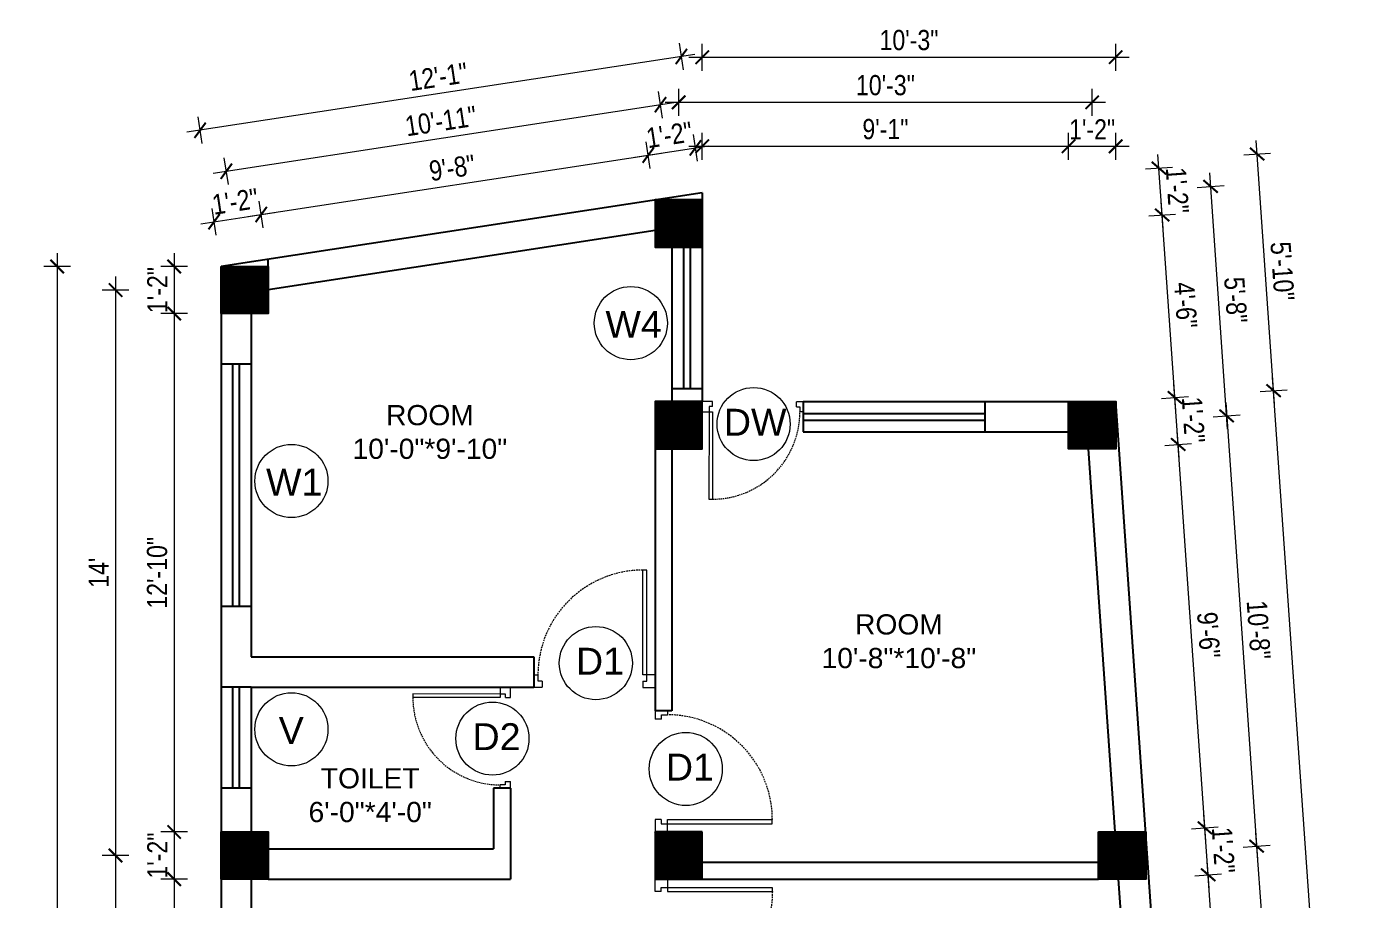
# Model space of a CAD drawing. Header units: inches. Extents: x -5096374 to -5070857, y -3259973 to -3243900.
# Drawn here: x -5085345.4 to -5084945.7, y -3258593.4 to -3258334.3 of the extents above; entities that cross this region are included whole.
import ezdxf

# ---------------------------------------------------------------- set-up
doc = ezdxf.new("R2010")
doc.units = ezdxf.units.IN
doc.header["$LTSCALE"] = 2
doc.header["$MEASUREMENT"] = 0
doc.header["$PDMODE"] = 34
doc.linetypes.add('HIDDEN', pattern=[0.375, 0.25, -0.125])
doc.layers.get('0').update_dxf_attribs({"linetype": 'CONTINUOUS'})
doc.layers.get('DEFPOINTS').update_dxf_attribs({"color": 141, "linetype": 'CONTINUOUS'})
doc.layers.add('A-Hatch', color=7, linetype='CONTINUOUS')
for name, color, linetype, lineweight in [('Annotate-Lite.w', 177, 'CONTINUOUS', 9), ('DIM 1-100', 4, 'CONTINUOUS', 13), ('Door-Window.w', 4, 'CONTINUOUS', 15), ('TEXT', 181, 'CONTINUOUS', 25)]:
    doc.layers.add(name, color=color, linetype=linetype, lineweight=lineweight)
doc.styles.add('arial.', font='arial.ttf')
doc.styles.add('gaurav', font='arial.ttf')
doc.styles.get("Standard").update_dxf_attribs({"font": 'ARIALN.TTF'})
doc.dimstyles.new('1 by 96', dxfattribs={"dimtxt": 6, "dimasz": 4, "dimexe": 4, "dimexo": 4, "dimgap": 2, "dimtad": 1, "dimdec": 0, "dimzin": 0, "dimdsep": 46, "dimlunit": 4, "dimtxsty": 'Standard', "dimblk": 'ARCHTICK', "dimcen": 0, "dimdle": 4, "dimadec": 0, "dimazin": 0, "dimtfac": 1, "dimtdec": 0, "dimtix": 1, "dimtofl": 0, "dimtmove": 1, "dimatfit": 3, "dimldrblk": 'ARCHTICK', "dimfxl": 4, "dimfxlon": 1, "dimtolj": 1, "dimtzin": 0, "dimlwd": -1, "dimlwe": -1, "dimarcsym": 0})
pattern_1 = [(45, (6144.94956, 0), (-0.0883883476483, 0.0883883476483), [])]

# ---------------------------------------------------------------- blocks, each defined once
blk = doc.blocks.new('3-0')
at = {"ltscale": 3}
for p, q in [((11063.05, 10097.68), (11065.97, 10099.9)), ((11065.25, 10097.81), (11066.71, 10098.92)), ((11065.97, 10099.9), (11066.71, 10098.92)), ((11063.05, 10097.68), (11064.53, 10095.73)), ((11065.99, 10096.84), (11064.53, 10095.73)), ((11065.99, 10096.84), (11065.25, 10097.81)), ((11085.5, 10074.13), (11110.32, 10092.96)), ((11086.24, 10073.15), (11111.05, 10091.97)), ((11111.05, 10091.97), (11110.32, 10092.96)), ((11084.04, 10073.02), (11082.57, 10071.91)), ((11082.57, 10071.91), (11084.79, 10068.98)), ((11084.04, 10073.02), (11084.78, 10072.04)), ((11084.78, 10072.04), (11086.24, 10073.15)), ((11084.79, 10068.98), (11087.72, 10071.2)), ((11086.24, 10073.15), (11085.5, 10074.13)), ((11087.72, 10071.2), (11086.24, 10073.15))]:
    blk.add_line(p, q, dxfattribs=at)
at = {"layer": 'Door-Window.w', "color": 9, "linetype": 'HIDDEN', "lineweight": 18}
blk.add_arc((11085.5, 10074.13), 31.16, 37.1906, 127.1465, dxfattribs=at)
blk = doc.blocks.new('_ArchTick')
at = {"color": 0, "linetype": 'ByBlock', "const_width": 0.15}
blk.add_lwpolyline([(-0.5, -0.5), (0.5, 0.5)], dxfattribs=at)
blk = doc.blocks.new('*D463')
at = {"layer": 'DEFPOINTS', "color": 0, "transparency": 16777216}
for p in [(-5085275.8, -3258390.02), (-5085287.76, -3258405.47), (-5085273.76, -3258403.32)]:
    blk.add_point(p, dxfattribs=at)
at = {"layer": 'DIM 1-100', "color": 0, "transparency": 16777216}
for p, q in [((-5085293.76, -3258392.77), (-5085271.85, -3258389.41)), ((-5085289.2, -3258396.12), (-5085290.41, -3258388.21)), ((-5085275.2, -3258393.97), (-5085276.41, -3258386.06))]:
    blk.add_line(p, q, dxfattribs=at)
at = {"layer": 'DIM 1-100', "color": 0, "transparency": 16777216, "xscale": 4, "yscale": 4, "zscale": 4}
for p, rotation in [((-5085289.8, -3258392.16), 188.71474201693), ((-5085275.8, -3258390.02), 8.714742016929982)]:
    blk.add_blockref('_ArchTick', p, dxfattribs=dict(at, rotation=rotation))
at = {"layer": 'DIM 1-100', "color": 0, "transparency": 16777216, "insert": (-5085283.56, -3258386.14), "char_height": 6, "attachment_point": 5, "rotation": 8.7147}
blk.add_mtext('\\A1;1\'-2"', dxfattribs=at)
blk = doc.blocks.new('*D464')
at = {"layer": 'DEFPOINTS', "color": 0, "ltscale": 0.5, "transparency": 16777216}
for p in [(-5085160.8, -3258372.39), (-5085158.76, -3258385.7), (-5085273.76, -3258403.32)]:
    blk.add_point(p, dxfattribs=at)
at = {"layer": 'DIM 1-100', "color": 0, "ltscale": 0.5, "transparency": 16777216}
for p, q in [((-5085160.2, -3258376.34), (-5085161.41, -3258368.44)), ((-5085279.76, -3258390.62), (-5085156.85, -3258371.78)), ((-5085275.2, -3258393.97), (-5085276.41, -3258386.06))]:
    blk.add_line(p, q, dxfattribs=at)
at = {"layer": 'DIM 1-100', "color": 0, "ltscale": 0.5, "transparency": 16777216, "xscale": 4, "yscale": 4, "zscale": 4}
for p, rotation in [((-5085160.8, -3258372.39), 8.714742016926547), ((-5085275.8, -3258390.02), 188.7147420169266)]:
    blk.add_blockref('_ArchTick', p, dxfattribs=dict(at, rotation=rotation))
at = {"layer": 'DIM 1-100', "color": 0, "ltscale": 0.5, "transparency": 16777216, "insert": (-5085219.07, -3258376.2), "char_height": 6, "attachment_point": 5, "rotation": 8.7147}
blk.add_mtext('\\A1;9\'-8"', dxfattribs=at)
blk = doc.blocks.new('*D465')
at = {"layer": 'DEFPOINTS', "color": 0, "ltscale": 0.5, "transparency": 16777216}
for p in [(-5085146.8, -3258370.24), (-5085158.76, -3258385.7), (-5085144.76, -3258383.55)]:
    blk.add_point(p, dxfattribs=at)
at = {"layer": 'DIM 1-100', "color": 0, "ltscale": 0.5, "transparency": 16777216}
for p, q in [((-5085164.76, -3258373), (-5085142.85, -3258369.64)), ((-5085160.2, -3258376.34), (-5085161.41, -3258368.44)), ((-5085146.2, -3258374.2), (-5085147.41, -3258366.29))]:
    blk.add_line(p, q, dxfattribs=at)
at = {"layer": 'DIM 1-100', "color": 0, "ltscale": 0.5, "transparency": 16777216, "xscale": 4, "yscale": 4, "zscale": 4}
for p, rotation in [((-5085160.8, -3258372.39), 188.7147420169266), ((-5085146.8, -3258370.24), 8.714742016926547)]:
    blk.add_blockref('_ArchTick', p, dxfattribs=dict(at, rotation=rotation))
at = {"layer": 'DIM 1-100', "color": 0, "ltscale": 0.5, "transparency": 16777216, "insert": (-5085154.56, -3258366.36), "char_height": 6, "attachment_point": 5, "rotation": 8.7147}
blk.add_mtext('\\A1;1\'-2"', dxfattribs=at)
blk = doc.blocks.new('*D466')
at = {"layer": 'DEFPOINTS', "color": 0, "ltscale": 0.5, "transparency": 16777216}
for p in [(-5085035.92, -3258369.75), (-5085144.76, -3258383.55), (-5085035.92, -3258445.63)]:
    blk.add_point(p, dxfattribs=at)
at = {"layer": 'DIM 1-100', "color": 0, "ltscale": 0.5, "transparency": 16777216}
for p, q in [((-5085144.76, -3258373.75), (-5085144.76, -3258365.75)), ((-5085035.92, -3258373.75), (-5085035.92, -3258365.75)), ((-5085148.76, -3258369.75), (-5085031.92, -3258369.75))]:
    blk.add_line(p, q, dxfattribs=at)
at = {"layer": 'DIM 1-100', "color": 0, "ltscale": 0.5, "transparency": 16777216, "xscale": 4, "yscale": 4, "zscale": 4, "rotation": 180}
blk.add_blockref('_ArchTick', (-5085144.76, -3258369.75), dxfattribs=at)
at = {"layer": 'DIM 1-100', "color": 0, "ltscale": 0.5, "transparency": 16777216, "xscale": 4, "yscale": 4, "zscale": 4}
blk.add_blockref('_ArchTick', (-5085035.92, -3258369.75), dxfattribs=at)
at = {"layer": 'DIM 1-100', "color": 0, "ltscale": 0.5, "transparency": 16777216, "insert": (-5085090.34, -3258364.69), "char_height": 6, "attachment_point": 5}
blk.add_mtext('\\A1;9\'-1"', dxfattribs=at)
blk = doc.blocks.new('*D467')
at = {"layer": 'DEFPOINTS', "color": 0, "ltscale": 0.5, "transparency": 16777216}
for p in [(-5085021.92, -3258369.75), (-5085035.92, -3258445.63), (-5085021.92, -3258445.63)]:
    blk.add_point(p, dxfattribs=at)
at = {"layer": 'DIM 1-100', "color": 0, "ltscale": 0.5, "transparency": 16777216}
for p, q in [((-5085035.92, -3258373.75), (-5085035.92, -3258365.75)), ((-5085021.92, -3258373.75), (-5085021.92, -3258365.75)), ((-5085039.92, -3258369.75), (-5085017.92, -3258369.75))]:
    blk.add_line(p, q, dxfattribs=at)
at = {"layer": 'DIM 1-100', "color": 0, "ltscale": 0.5, "transparency": 16777216, "xscale": 4, "yscale": 4, "zscale": 4, "rotation": 180}
blk.add_blockref('_ArchTick', (-5085035.92, -3258369.75), dxfattribs=at)
at = {"layer": 'DIM 1-100', "color": 0, "ltscale": 0.5, "transparency": 16777216, "xscale": 4, "yscale": 4, "zscale": 4}
blk.add_blockref('_ArchTick', (-5085021.92, -3258369.75), dxfattribs=at)
at = {"layer": 'DIM 1-100', "color": 0, "ltscale": 0.5, "transparency": 16777216, "insert": (-5085028.92, -3258364.74), "char_height": 6, "attachment_point": 5}
blk.add_mtext('\\A1;1\'-2"', dxfattribs=at)
blk = doc.blocks.new('*D468')
at = {"layer": 'DEFPOINTS', "color": 0, "ltscale": 0.5, "transparency": 16777216}
for p in [(-5085287.76, -3258405.47), (-5085301.67, -3258419.47), (-5085287.76, -3258419.47)]:
    blk.add_point(p, dxfattribs=at)
at = {"layer": 'DIM 1-100', "color": 0, "ltscale": 0.5, "transparency": 16777216}
for p, q in [((-5085301.67, -3258401.47), (-5085301.67, -3258423.47)), ((-5085297.67, -3258405.47), (-5085305.67, -3258405.47)), ((-5085297.67, -3258419.47), (-5085305.67, -3258419.47))]:
    blk.add_line(p, q, dxfattribs=at)
at = {"layer": 'DIM 1-100', "color": 0, "ltscale": 0.5, "transparency": 16777216, "xscale": 4, "yscale": 4, "zscale": 4}
for p, rotation in [((-5085301.67, -3258405.47), 90), ((-5085301.67, -3258419.47), 270)]:
    blk.add_blockref('_ArchTick', p, dxfattribs=dict(at, rotation=rotation))
at = {"layer": 'DIM 1-100', "color": 0, "ltscale": 0.5, "transparency": 16777216, "insert": (-5085306.69, -3258412.47), "char_height": 6, "attachment_point": 5, "rotation": 90}
blk.add_mtext('\\A1;1\'-2"', dxfattribs=at)
blk = doc.blocks.new('*D469')
at = {"layer": 'DEFPOINTS', "color": 0, "ltscale": 0.5, "transparency": 16777216}
for p in [(-5085287.76, -3258419.47), (-5085301.67, -3258573.47), (-5085287.76, -3258573.47)]:
    blk.add_point(p, dxfattribs=at)
at = {"layer": 'DIM 1-100', "color": 0, "ltscale": 0.5, "transparency": 16777216}
for p, q in [((-5085301.67, -3258415.47), (-5085301.67, -3258577.47)), ((-5085297.67, -3258419.47), (-5085305.67, -3258419.47)), ((-5085297.67, -3258573.47), (-5085305.67, -3258573.47))]:
    blk.add_line(p, q, dxfattribs=at)
at = {"layer": 'DIM 1-100', "color": 0, "ltscale": 0.5, "transparency": 16777216, "xscale": 4, "yscale": 4, "zscale": 4}
for p, rotation in [((-5085301.67, -3258419.47), 90), ((-5085301.67, -3258573.47), 270)]:
    blk.add_blockref('_ArchTick', p, dxfattribs=dict(at, rotation=rotation))
at = {"layer": 'DIM 1-100', "color": 0, "ltscale": 0.5, "transparency": 16777216, "insert": (-5085306.74, -3258496.47), "char_height": 6, "attachment_point": 5, "rotation": 90}
blk.add_mtext('\\A1;12\'-10"', dxfattribs=at)
blk = doc.blocks.new('*D470')
at = {"layer": 'DEFPOINTS', "color": 0, "ltscale": 0.5, "transparency": 16777216}
for p in [(-5085287.76, -3258573.47), (-5085301.67, -3258587.47), (-5085287.76, -3258587.47)]:
    blk.add_point(p, dxfattribs=at)
at = {"layer": 'DIM 1-100', "color": 0, "ltscale": 0.5, "transparency": 16777216}
for p, q in [((-5085301.67, -3258569.47), (-5085301.67, -3258591.47)), ((-5085297.67, -3258573.47), (-5085305.67, -3258573.47)), ((-5085297.67, -3258587.47), (-5085305.67, -3258587.47))]:
    blk.add_line(p, q, dxfattribs=at)
at = {"layer": 'DIM 1-100', "color": 0, "ltscale": 0.5, "transparency": 16777216, "xscale": 4, "yscale": 4, "zscale": 4}
for p, rotation in [((-5085301.67, -3258573.47), 90), ((-5085301.67, -3258587.47), 270)]:
    blk.add_blockref('_ArchTick', p, dxfattribs=dict(at, rotation=rotation))
at = {"layer": 'DIM 1-100', "color": 0, "ltscale": 0.5, "transparency": 16777216, "insert": (-5085306.69, -3258580.47), "char_height": 6, "attachment_point": 5, "rotation": 90}
blk.add_mtext('\\A1;1\'-2"', dxfattribs=at)
blk = doc.blocks.new('*D471')
at = {"layer": 'DEFPOINTS', "color": 0, "ltscale": 0.5, "transparency": 16777216}
for p in [(-5085287.76, -3258587.47), (-5085301.67, -3258701.23), (-5085287.76, -3258701.23)]:
    blk.add_point(p, dxfattribs=at)
at = {"layer": 'DIM 1-100', "color": 0, "ltscale": 0.5, "transparency": 16777216}
for p, q in [((-5085301.67, -3258583.47), (-5085301.67, -3258705.23)), ((-5085297.67, -3258587.47), (-5085305.67, -3258587.47)), ((-5085297.67, -3258701.23), (-5085305.67, -3258701.23))]:
    blk.add_line(p, q, dxfattribs=at)
at = {"layer": 'DIM 1-100', "color": 0, "ltscale": 0.5, "transparency": 16777216, "xscale": 4, "yscale": 4, "zscale": 4}
for p, rotation in [((-5085301.67, -3258587.47), 90), ((-5085301.67, -3258701.23), 270)]:
    blk.add_blockref('_ArchTick', p, dxfattribs=dict(at, rotation=rotation))
at = {"layer": 'DIM 1-100', "color": 0, "ltscale": 0.5, "transparency": 16777216, "insert": (-5085306.74, -3258644.35), "char_height": 6, "attachment_point": 5, "rotation": 90}
blk.add_mtext('\\A1;9\'-6"', dxfattribs=at)
blk = doc.blocks.new('*D475')
at = {"layer": 'DEFPOINTS', "color": 0, "ltscale": 0.5, "transparency": 16777216}
for p in [(-5085280.76, -3258412.47), (-5085319.1, -3258580.47), (-5085280.76, -3258580.47)]:
    blk.add_point(p, dxfattribs=at)
at = {"layer": 'DIM 1-100', "color": 0, "ltscale": 0.5, "transparency": 16777216}
for p, q in [((-5085319.1, -3258408.47), (-5085319.1, -3258584.47)), ((-5085315.1, -3258412.47), (-5085323.1, -3258412.47)), ((-5085315.1, -3258580.47), (-5085323.1, -3258580.47))]:
    blk.add_line(p, q, dxfattribs=at)
at = {"layer": 'DIM 1-100', "color": 0, "ltscale": 0.5, "transparency": 16777216, "xscale": 4, "yscale": 4, "zscale": 4}
for p, rotation in [((-5085319.1, -3258412.47), 90), ((-5085319.1, -3258580.47), 270)]:
    blk.add_blockref('_ArchTick', p, dxfattribs=dict(at, rotation=rotation))
at = {"layer": 'DIM 1-100', "color": 0, "ltscale": 0.5, "transparency": 16777216, "insert": (-5085324.11, -3258496.47), "char_height": 6, "attachment_point": 5, "rotation": 90}
blk.add_mtext("\\A1;14'", dxfattribs=at)
blk = doc.blocks.new('*D476')
at = {"layer": 'DEFPOINTS', "color": 0, "ltscale": 0.5, "transparency": 16777216}
for p in [(-5085280.76, -3258580.47), (-5085319.1, -3258708.23), (-5085280.76, -3258708.23)]:
    blk.add_point(p, dxfattribs=at)
at = {"layer": 'DIM 1-100', "color": 0, "ltscale": 0.5, "transparency": 16777216}
for p, q in [((-5085319.1, -3258576.47), (-5085319.1, -3258712.23)), ((-5085315.1, -3258580.47), (-5085323.1, -3258580.47)), ((-5085315.1, -3258708.23), (-5085323.1, -3258708.23))]:
    blk.add_line(p, q, dxfattribs=at)
at = {"layer": 'DIM 1-100', "color": 0, "ltscale": 0.5, "transparency": 16777216, "xscale": 4, "yscale": 4, "zscale": 4}
for p, rotation in [((-5085319.1, -3258580.47), 90), ((-5085319.1, -3258708.23), 270)]:
    blk.add_blockref('_ArchTick', p, dxfattribs=dict(at, rotation=rotation))
at = {"layer": 'DIM 1-100', "color": 0, "ltscale": 0.5, "transparency": 16777216, "insert": (-5085324.16, -3258644.35), "char_height": 6, "attachment_point": 5, "rotation": 90}
blk.add_mtext('\\A1;10\'-8"', dxfattribs=at)
blk = doc.blocks.new('*D478')
at = {"layer": 'DEFPOINTS', "color": 0, "ltscale": 0.5, "transparency": 16777216}
for p in [(-5085287.76, -3258405.47), (-5085336.44, -3258808.23), (-5085287.76, -3258808.23)]:
    blk.add_point(p, dxfattribs=at)
at = {"layer": 'DIM 1-100', "color": 0, "ltscale": 0.5, "transparency": 16777216}
for p, q in [((-5085336.44, -3258401.47), (-5085336.44, -3258812.23)), ((-5085332.44, -3258405.47), (-5085340.44, -3258405.47)), ((-5085332.44, -3258808.23), (-5085340.44, -3258808.23))]:
    blk.add_line(p, q, dxfattribs=at)
at = {"layer": 'DIM 1-100', "color": 0, "ltscale": 0.5, "transparency": 16777216, "xscale": 4, "yscale": 4, "zscale": 4}
for p, rotation in [((-5085336.44, -3258405.47), 90), ((-5085336.44, -3258808.23), 270)]:
    blk.add_blockref('_ArchTick', p, dxfattribs=dict(at, rotation=rotation))
at = {"layer": 'DIM 1-100', "color": 0, "ltscale": 0.5, "transparency": 16777216, "insert": (-5085341.5, -3258606.85), "char_height": 6, "attachment_point": 5, "rotation": 90}
blk.add_mtext('\\A1;33\'-7"', dxfattribs=at)
blk = doc.blocks.new('*D479')
at = {"layer": 'DEFPOINTS', "color": 0, "ltscale": 0.5, "transparency": 16777216}
for p in [(-5085157.17, -3258357.4), (-5085151.76, -3258392.7), (-5085280.76, -3258412.47)]:
    blk.add_point(p, dxfattribs=at)
at = {"layer": 'DIM 1-100', "color": 0, "ltscale": 0.5, "transparency": 16777216}
for p, q in [((-5085156.57, -3258361.36), (-5085157.78, -3258353.45)), ((-5085290.13, -3258377.78), (-5085153.22, -3258356.8)), ((-5085285.57, -3258381.13), (-5085286.78, -3258373.22))]:
    blk.add_line(p, q, dxfattribs=at)
at = {"layer": 'DIM 1-100', "color": 0, "ltscale": 0.5, "transparency": 16777216, "xscale": 4, "yscale": 4, "zscale": 4}
for p, rotation in [((-5085157.17, -3258357.4), 8.714742018610865), ((-5085286.17, -3258377.18), 188.7147420186108)]:
    blk.add_blockref('_ArchTick', p, dxfattribs=dict(at, rotation=rotation))
at = {"layer": 'DIM 1-100', "color": 0, "ltscale": 0.5, "transparency": 16777216, "insert": (-5085222.44, -3258362.29), "char_height": 6, "attachment_point": 5, "rotation": 8.7147}
blk.add_mtext('\\A1;10\'-11"', dxfattribs=at)
blk = doc.blocks.new('*D480')
at = {"layer": 'DEFPOINTS', "color": 0, "ltscale": 0.5, "transparency": 16777216}
for p in [(-5085028.92, -3258356.7), (-5085151.76, -3258392.7), (-5085028.92, -3258452.63)]:
    blk.add_point(p, dxfattribs=at)
at = {"layer": 'DIM 1-100', "color": 0, "ltscale": 0.5, "transparency": 16777216}
for p, q in [((-5085151.76, -3258360.7), (-5085151.76, -3258352.7)), ((-5085028.92, -3258360.7), (-5085028.92, -3258352.7)), ((-5085155.76, -3258356.7), (-5085024.92, -3258356.7))]:
    blk.add_line(p, q, dxfattribs=at)
at = {"layer": 'DIM 1-100', "color": 0, "ltscale": 0.5, "transparency": 16777216, "xscale": 4, "yscale": 4, "zscale": 4, "rotation": 180}
blk.add_blockref('_ArchTick', (-5085151.76, -3258356.7), dxfattribs=at)
at = {"layer": 'DIM 1-100', "color": 0, "ltscale": 0.5, "transparency": 16777216, "xscale": 4, "yscale": 4, "zscale": 4}
blk.add_blockref('_ArchTick', (-5085028.92, -3258356.7), dxfattribs=at)
at = {"layer": 'DIM 1-100', "color": 0, "ltscale": 0.5, "transparency": 16777216, "insert": (-5085090.34, -3258351.64), "char_height": 6, "attachment_point": 5}
blk.add_mtext('\\A1;10\'-3"', dxfattribs=at)
blk = doc.blocks.new('*D481')
at = {"layer": 'DEFPOINTS', "color": 0, "ltscale": 0.5, "transparency": 16777216}
for p in [(-5085293.97, -3258365.01), (-5085144.76, -3258383.55), (-5085287.76, -3258405.47)]:
    blk.add_point(p, dxfattribs=at)
at = {"layer": 'DIM 1-100', "color": 0, "ltscale": 0.5, "transparency": 16777216}
for p, q in [((-5085150.36, -3258347.04), (-5085151.57, -3258339.13)), ((-5085147.01, -3258342.48), (-5085297.92, -3258365.61)), ((-5085293.36, -3258368.96), (-5085294.57, -3258361.05))]:
    blk.add_line(p, q, dxfattribs=at)
at = {"layer": 'DIM 1-100', "color": 0, "ltscale": 0.5, "transparency": 16777216, "xscale": 4, "yscale": 4, "zscale": 4}
for p, rotation in [((-5085150.97, -3258343.09), 8.714742018475636), ((-5085293.97, -3258365.01), 188.7147420184756)]:
    blk.add_blockref('_ArchTick', p, dxfattribs=dict(at, rotation=rotation))
at = {"layer": 'DIM 1-100', "color": 0, "ltscale": 0.5, "transparency": 16777216, "insert": (-5085223.23, -3258349.09), "char_height": 6, "attachment_point": 5, "rotation": 8.7147}
blk.add_mtext('\\A1;12\'-1"', dxfattribs=at)
blk = doc.blocks.new('*D482')
at = {"layer": 'DEFPOINTS', "color": 0, "ltscale": 0.5, "transparency": 16777216}
for p in [(-5085021.92, -3258343.3), (-5085144.76, -3258445.63), (-5085021.92, -3258445.63)]:
    blk.add_point(p, dxfattribs=at)
at = {"layer": 'DIM 1-100', "color": 0, "ltscale": 0.5, "transparency": 16777216}
for p, q in [((-5085144.76, -3258347.3), (-5085144.76, -3258339.3)), ((-5085021.92, -3258347.3), (-5085021.92, -3258339.3)), ((-5085148.76, -3258343.3), (-5085017.92, -3258343.3))]:
    blk.add_line(p, q, dxfattribs=at)
at = {"layer": 'DIM 1-100', "color": 0, "ltscale": 0.5, "transparency": 16777216, "xscale": 4, "yscale": 4, "zscale": 4, "rotation": 180}
blk.add_blockref('_ArchTick', (-5085144.76, -3258343.3), dxfattribs=at)
at = {"layer": 'DIM 1-100', "color": 0, "ltscale": 0.5, "transparency": 16777216, "xscale": 4, "yscale": 4, "zscale": 4}
blk.add_blockref('_ArchTick', (-5085021.92, -3258343.3), dxfattribs=at)
at = {"layer": 'DIM 1-100', "color": 0, "ltscale": 0.5, "transparency": 16777216, "insert": (-5085083.34, -3258338.24), "char_height": 6, "attachment_point": 5}
blk.add_mtext('\\A1;10\'-3"', dxfattribs=at)
blk = doc.blocks.new('*D486')
at = {"layer": 'DEFPOINTS', "color": 0, "ltscale": 0.5, "transparency": 16777216}
for p in [(-5085013.01, -3258587.47), (-5084994.44, -3258586.18), (-5085004.1, -3258701.23)]:
    blk.add_point(p, dxfattribs=at)
at = {"layer": 'DIM 1-100', "color": 0, "ltscale": 0.5, "transparency": 16777216}
for p, q in [((-5084986.22, -3258703.99), (-5084994.71, -3258582.19)), ((-5084998.43, -3258586.45), (-5084990.44, -3258585.9)), ((-5084990.49, -3258700.28), (-5084982.51, -3258699.72))]:
    blk.add_line(p, q, dxfattribs=at)
at = {"layer": 'DIM 1-100', "color": 0, "ltscale": 0.5, "transparency": 16777216, "xscale": 4, "yscale": 4, "zscale": 4}
for p, rotation in [((-5084994.44, -3258586.18), 93.9881061164765), ((-5084986.5, -3258700), 273.9881061164765)]:
    blk.add_blockref('_ArchTick', p, dxfattribs=dict(at, rotation=rotation))
at = {"layer": 'DIM 1-100', "color": 0, "ltscale": 0.5, "transparency": 16777216, "insert": (-5084985.42, -3258642.74), "char_height": 6, "attachment_point": 5, "rotation": 273.9881}
blk.add_mtext('\\A1;9\'-6"', dxfattribs=at)
blk = doc.blocks.new('*D487')
at = {"layer": 'DEFPOINTS', "color": 0, "ltscale": 0.5, "transparency": 16777216}
for p in [(-5085013.01, -3258573.47), (-5084995.41, -3258572.24), (-5085013.01, -3258587.47)]:
    blk.add_point(p, dxfattribs=at)
at = {"layer": 'DIM 1-100', "color": 0, "ltscale": 0.5, "transparency": 16777216}
for p, q in [((-5084994.16, -3258590.17), (-5084995.68, -3258568.25)), ((-5084999.4, -3258572.52), (-5084991.42, -3258571.97)), ((-5084998.43, -3258586.45), (-5084990.44, -3258585.9))]:
    blk.add_line(p, q, dxfattribs=at)
at = {"layer": 'DIM 1-100', "color": 0, "ltscale": 0.5, "transparency": 16777216, "xscale": 4, "yscale": 4, "zscale": 4}
for p, rotation in [((-5084995.41, -3258572.24), 93.9881061164765), ((-5084994.44, -3258586.18), 273.9881061164765)]:
    blk.add_blockref('_ArchTick', p, dxfattribs=dict(at, rotation=rotation))
at = {"layer": 'DIM 1-100', "color": 0, "ltscale": 0.5, "transparency": 16777216, "insert": (-5084989.92, -3258578.86), "char_height": 6, "attachment_point": 5, "rotation": 273.9881}
blk.add_mtext('\\A1;1\'-2"', dxfattribs=at)
blk = doc.blocks.new('*D488')
at = {"layer": 'DEFPOINTS', "color": 0, "ltscale": 0.5, "transparency": 16777216}
for p in [(-5085021.92, -3258459.63), (-5085003.35, -3258458.34), (-5085013.01, -3258573.47)]:
    blk.add_point(p, dxfattribs=at)
at = {"layer": 'DIM 1-100', "color": 0, "ltscale": 0.5, "transparency": 16777216}
for p, q in [((-5084995.13, -3258576.23), (-5085003.63, -3258454.35)), ((-5085007.34, -3258458.61), (-5084999.36, -3258458.06)), ((-5084999.4, -3258572.52), (-5084991.42, -3258571.97))]:
    blk.add_line(p, q, dxfattribs=at)
at = {"layer": 'DIM 1-100', "color": 0, "ltscale": 0.5, "transparency": 16777216, "xscale": 4, "yscale": 4, "zscale": 4}
for p, rotation in [((-5085003.35, -3258458.34), 93.9881061164765), ((-5084995.41, -3258572.24), 273.9881061164765)]:
    blk.add_blockref('_ArchTick', p, dxfattribs=dict(at, rotation=rotation))
at = {"layer": 'DIM 1-100', "color": 0, "ltscale": 0.5, "transparency": 16777216, "insert": (-5084994.33, -3258514.94), "char_height": 6, "attachment_point": 5, "rotation": 273.9881}
blk.add_mtext('\\A1;9\'-6"', dxfattribs=at)
blk = doc.blocks.new('*D489')
at = {"layer": 'DEFPOINTS', "color": 0, "ltscale": 0.5, "transparency": 16777216}
for p in [(-5085021.92, -3258445.63), (-5085004.32, -3258444.4), (-5085021.92, -3258459.63)]:
    blk.add_point(p, dxfattribs=at)
at = {"layer": 'DIM 1-100', "color": 0, "ltscale": 0.5, "transparency": 16777216}
for p, q in [((-5085003.07, -3258462.33), (-5085004.6, -3258440.41)), ((-5085008.31, -3258444.68), (-5085000.33, -3258444.13)), ((-5085007.34, -3258458.61), (-5084999.36, -3258458.06))]:
    blk.add_line(p, q, dxfattribs=at)
at = {"layer": 'DIM 1-100', "color": 0, "ltscale": 0.5, "transparency": 16777216, "xscale": 4, "yscale": 4, "zscale": 4}
for p, rotation in [((-5085004.32, -3258444.4), 93.9881061164765), ((-5085003.35, -3258458.34), 273.9881061164765)]:
    blk.add_blockref('_ArchTick', p, dxfattribs=dict(at, rotation=rotation))
at = {"layer": 'DIM 1-100', "color": 0, "ltscale": 0.5, "transparency": 16777216, "insert": (-5084998.83, -3258451.02), "char_height": 6, "attachment_point": 5, "rotation": 273.9881}
blk.add_mtext('\\A1;1\'-2"', dxfattribs=at)
blk = doc.blocks.new('*D490')
at = {"layer": 'DEFPOINTS', "color": 0, "ltscale": 0.5, "transparency": 16777216}
for p in [(-5085008.1, -3258390.17), (-5085144.76, -3258399.7), (-5085021.92, -3258445.63)]:
    blk.add_point(p, dxfattribs=at)
at = {"layer": 'DIM 1-100', "color": 0, "ltscale": 0.5, "transparency": 16777216}
for p, q in [((-5085004.04, -3258448.39), (-5085008.38, -3258386.18)), ((-5085012.09, -3258390.45), (-5085004.11, -3258389.89)), ((-5085008.31, -3258444.68), (-5085000.33, -3258444.13))]:
    blk.add_line(p, q, dxfattribs=at)
at = {"layer": 'DIM 1-100', "color": 0, "ltscale": 0.5, "transparency": 16777216, "xscale": 4, "yscale": 4, "zscale": 4}
for p, rotation in [((-5085008.1, -3258390.17), 93.9881061164765), ((-5085004.32, -3258444.4), 273.9881061164765)]:
    blk.add_blockref('_ArchTick', p, dxfattribs=dict(at, rotation=rotation))
at = {"layer": 'DIM 1-100', "color": 0, "ltscale": 0.5, "transparency": 16777216, "insert": (-5085001.16, -3258416.93), "char_height": 6, "attachment_point": 5, "rotation": 273.9881}
blk.add_mtext('\\A1;4\'-6"', dxfattribs=at)
blk = doc.blocks.new('*D491')
at = {"layer": 'DEFPOINTS', "color": 0, "ltscale": 0.5, "transparency": 16777216}
for p in [(-5085009.07, -3258376.24), (-5085144.76, -3258385.7), (-5085144.76, -3258399.7)]:
    blk.add_point(p, dxfattribs=at)
at = {"layer": 'DIM 1-100', "color": 0, "ltscale": 0.5, "transparency": 16777216}
for p, q in [((-5085007.82, -3258394.16), (-5085009.35, -3258372.25)), ((-5085013.06, -3258376.51), (-5085005.08, -3258375.96)), ((-5085012.09, -3258390.45), (-5085004.11, -3258389.89))]:
    blk.add_line(p, q, dxfattribs=at)
at = {"layer": 'DIM 1-100', "color": 0, "ltscale": 0.5, "transparency": 16777216, "xscale": 4, "yscale": 4, "zscale": 4}
for p, rotation in [((-5085009.07, -3258376.24), 93.9881061164765), ((-5085008.1, -3258390.17), 273.9881061164765)]:
    blk.add_blockref('_ArchTick', p, dxfattribs=dict(at, rotation=rotation))
at = {"layer": 'DIM 1-100', "color": 0, "ltscale": 0.5, "transparency": 16777216, "insert": (-5085003.59, -3258382.85), "char_height": 6, "attachment_point": 5, "rotation": 273.9881}
blk.add_mtext('\\A1;1\'-2"', dxfattribs=at)
blk = doc.blocks.new('*D492')
at = {"layer": 'DEFPOINTS', "color": 0, "ltscale": 0.5, "transparency": 16777216}
for p in [(-5085028.92, -3258452.63), (-5085020.01, -3258580.47), (-5084980.05, -3258577.68)]:
    blk.add_point(p, dxfattribs=at)
at = {"layer": 'DIM 1-100', "color": 0, "ltscale": 0.5, "transparency": 16777216}
for p, q in [((-5084992.95, -3258450.12), (-5084984.97, -3258449.57)), ((-5084989.24, -3258445.86), (-5084979.77, -3258581.68)), ((-5084984.04, -3258577.96), (-5084976.06, -3258577.41))]:
    blk.add_line(p, q, dxfattribs=at)
at = {"layer": 'DIM 1-100', "color": 0, "ltscale": 0.5, "transparency": 16777216, "xscale": 4, "yscale": 4, "zscale": 4}
for p, rotation in [((-5084988.96, -3258449.85), 93.98810611419698), ((-5084980.05, -3258577.68), 273.988106114197)]:
    blk.add_blockref('_ArchTick', p, dxfattribs=dict(at, rotation=rotation))
at = {"layer": 'DIM 1-100', "color": 0, "ltscale": 0.5, "transparency": 16777216, "insert": (-5084979.46, -3258513.41), "char_height": 6, "attachment_point": 5, "rotation": 273.9881}
blk.add_mtext('\\A1;10\'-8"', dxfattribs=at)
blk = doc.blocks.new('*D493')
at = {"layer": 'DEFPOINTS', "color": 0, "ltscale": 0.5, "transparency": 16777216}
for p in [(-5085020.01, -3258580.47), (-5084971.14, -3258705.44), (-5085011.1, -3258708.23)]:
    blk.add_point(p, dxfattribs=at)
at = {"layer": 'DIM 1-100', "color": 0, "ltscale": 0.5, "transparency": 16777216}
for p, q in [((-5084984.04, -3258577.96), (-5084976.06, -3258577.41)), ((-5084980.33, -3258573.69), (-5084970.87, -3258709.43)), ((-5084975.13, -3258705.72), (-5084967.15, -3258705.17))]:
    blk.add_line(p, q, dxfattribs=at)
at = {"layer": 'DIM 1-100', "color": 0, "ltscale": 0.5, "transparency": 16777216, "xscale": 4, "yscale": 4, "zscale": 4}
for p, rotation in [((-5084980.05, -3258577.68), 93.98810611417805), ((-5084971.14, -3258705.44), 273.988106114178)]:
    blk.add_blockref('_ArchTick', p, dxfattribs=dict(at, rotation=rotation))
at = {"layer": 'DIM 1-100', "color": 0, "ltscale": 0.5, "transparency": 16777216, "insert": (-5084970.55, -3258641.21), "char_height": 6, "attachment_point": 5, "rotation": 273.9881}
blk.add_mtext('\\A1;10\'-8"', dxfattribs=at)
blk = doc.blocks.new('*D495')
at = {"layer": 'DEFPOINTS', "color": 0, "ltscale": 0.5, "transparency": 16777216}
for p in [(-5084993.72, -3258381.68), (-5085151.76, -3258392.7), (-5085028.92, -3258452.63)]:
    blk.add_point(p, dxfattribs=at)
at = {"layer": 'DIM 1-100', "color": 0, "ltscale": 0.5, "transparency": 16777216}
for p, q in [((-5084988.69, -3258453.84), (-5084993.99, -3258377.69)), ((-5084997.71, -3258381.96), (-5084989.73, -3258381.4)), ((-5084992.95, -3258450.12), (-5084984.97, -3258449.57))]:
    blk.add_line(p, q, dxfattribs=at)
at = {"layer": 'DIM 1-100', "color": 0, "ltscale": 0.5, "transparency": 16777216, "xscale": 4, "yscale": 4, "zscale": 4}
for p, rotation in [((-5084993.72, -3258381.68), 93.98810611417805), ((-5084988.96, -3258449.85), 273.988106114178)]:
    blk.add_blockref('_ArchTick', p, dxfattribs=dict(at, rotation=rotation))
at = {"layer": 'DIM 1-100', "color": 0, "ltscale": 0.5, "transparency": 16777216, "insert": (-5084986.29, -3258415.41), "char_height": 6, "attachment_point": 5, "rotation": 273.9881}
blk.add_mtext('\\A1;5\'-8"', dxfattribs=at)
blk = doc.blocks.new('*D496')
at = {"layer": 'DEFPOINTS', "color": 0, "ltscale": 0.5, "transparency": 16777216}
for p in [(-5085021.92, -3258445.63), (-5084975, -3258442.36), (-5084996.64, -3258808.23)]:
    blk.add_point(p, dxfattribs=at)
at = {"layer": 'DIM 1-100', "color": 0, "ltscale": 0.5, "transparency": 16777216}
for p, q in [((-5084949.44, -3258808.95), (-5084975.28, -3258438.37)), ((-5084978.99, -3258442.64), (-5084971.01, -3258442.08)), ((-5084953.71, -3258805.24), (-5084945.73, -3258804.68))]:
    blk.add_line(p, q, dxfattribs=at)
at = {"layer": 'DIM 1-100', "color": 0, "ltscale": 0.5, "transparency": 16777216, "xscale": 4, "yscale": 4, "zscale": 4}
for p, rotation in [((-5084975, -3258442.36), 93.98810611425189), ((-5084949.72, -3258804.96), 273.9881061142519)]:
    blk.add_blockref('_ArchTick', p, dxfattribs=dict(at, rotation=rotation))
at = {"layer": 'DIM 1-100', "color": 0, "ltscale": 0.5, "transparency": 16777216, "insert": (-5084957.31, -3258623.31), "char_height": 6, "attachment_point": 5, "rotation": 273.9881}
blk.add_mtext('\\A1;30\'-3"', dxfattribs=at)
blk = doc.blocks.new('*D497')
at = {"layer": 'DEFPOINTS', "color": 0, "ltscale": 0.5, "transparency": 16777216}
for p in [(-5084979.9, -3258372.06), (-5085144.76, -3258383.55), (-5085021.92, -3258445.63)]:
    blk.add_point(p, dxfattribs=at)
at = {"layer": 'DIM 1-100', "color": 0, "ltscale": 0.5, "transparency": 16777216}
for p, q in [((-5084974.72, -3258446.35), (-5084980.18, -3258368.07)), ((-5084983.89, -3258372.34), (-5084975.91, -3258371.78)), ((-5084978.99, -3258442.64), (-5084971.01, -3258442.08))]:
    blk.add_line(p, q, dxfattribs=at)
at = {"layer": 'DIM 1-100', "color": 0, "ltscale": 0.5, "transparency": 16777216, "xscale": 4, "yscale": 4, "zscale": 4}
for p, rotation in [((-5084979.9, -3258372.06), 93.9881061142303), ((-5084975, -3258442.36), 273.9881061142303)]:
    blk.add_blockref('_ArchTick', p, dxfattribs=dict(at, rotation=rotation))
at = {"layer": 'DIM 1-100', "color": 0, "ltscale": 0.5, "transparency": 16777216, "insert": (-5084972.4, -3258406.86), "char_height": 6, "attachment_point": 5, "rotation": 273.9881}
blk.add_mtext('\\A1;5\'-10"', dxfattribs=at)

msp = doc.modelspace()

# ---------------------------------------------------------------- hatches: boundary and pattern name
at = {"layer": 'A-Hatch', "ltscale": 0.5}
h = msp.add_hatch(dxfattribs=at)
h.set_pattern_fill('ANSI31', color=256)
h.set_pattern_definition(pattern_1)
h.paths.add_polyline_path([(-5085144.76, -3258385.7), (-5085158.76, -3258385.7), (-5085158.76, -3258399.7), (-5085144.76, -3258399.7)])
h = msp.add_hatch(dxfattribs=at)
h.set_pattern_fill('ANSI31', color=256)
h.set_pattern_definition(pattern_1)
h.paths.add_polyline_path([(-5085273.76, -3258405.47), (-5085287.76, -3258405.47), (-5085287.76, -3258419.47), (-5085273.76, -3258419.47)])
h = msp.add_hatch(dxfattribs=at)
h.set_pattern_fill('ANSI31', color=256)
h.set_pattern_definition(pattern_1)
h.paths.add_polyline_path([(-5085144.76, -3258445.63), (-5085153.76, -3258445.63), (-5085158.76, -3258445.63), (-5085158.76, -3258459.63), (-5085144.76, -3258459.63), (-5085144.76, -3258448.63), (-5085144.77, -3258448.63)])
h = msp.add_hatch(dxfattribs=at)
h.set_pattern_fill('ANSI31', color=256)
h.set_pattern_definition(pattern_1)
h.paths.add_polyline_path([(-5085021.92, -3258445.63), (-5085035.92, -3258445.63), (-5085035.92, -3258459.63), (-5085021.92, -3258459.63)])
h = msp.add_hatch(dxfattribs=at)
h.set_pattern_fill('ANSI31', color=256)
h.set_pattern_definition(pattern_1)
h.paths.add_polyline_path([(-5085273.76, -3258573.47), (-5085287.76, -3258573.47), (-5085287.76, -3258587.47), (-5085273.76, -3258587.47)])
h = msp.add_hatch(dxfattribs=at)
h.set_pattern_fill('ANSI31', color=256)
h.set_pattern_definition(pattern_1)
h.paths.add_polyline_path([(-5085144.76, -3258573.47), (-5085158.76, -3258573.47), (-5085158.76, -3258587.47), (-5085144.76, -3258587.47)])
h = msp.add_hatch(dxfattribs=at)
h.set_pattern_fill('ANSI31', color=256)
h.set_pattern_definition(pattern_1)
h.paths.add_polyline_path([(-5085013.01, -3258573.47), (-5085027.01, -3258573.47), (-5085027.01, -3258587.47), (-5085013.01, -3258587.47)])

# ---------------------------------------------------------------- linework, layer by layer
at = {"ltscale": 0.5}
for p, q in [((-5085144.76, -3258383.55), (-5085287.76, -3258405.47)), ((-5085144.76, -3258383.55), (-5085144.76, -3258445.63)), ((-5085158.76, -3258394.8), (-5085273.76, -3258412.43)), ((-5085153.76, -3258399.7), (-5085153.76, -3258445.63)), ((-5085150.26, -3258441.7), (-5085150.26, -3258399.7)), ((-5085148.26, -3258441.7), (-5085148.26, -3258399.7)), ((-5085287.76, -3258405.47), (-5085287.76, -3258573.47)), ((-5085273.76, -3258419.47), (-5085273.76, -3258403.32)), ((-5085278.76, -3258419.47), (-5085278.76, -3258521.47)), ((-5085278.76, -3258434.47), (-5085287.76, -3258434.47)), ((-5085284.26, -3258506.47), (-5085284.26, -3258434.47)), ((-5085282.26, -3258506.47), (-5085282.26, -3258434.47)), ((-5085153.76, -3258441.7), (-5085144.76, -3258441.7)), ((-5085153.76, -3258445.63), (-5085144.76, -3258445.63)), ((-5085114.76, -3258445.63), (-5085021.92, -3258445.63)), ((-5085114.76, -3258445.63), (-5085114.76, -3258454.63)), ((-5085060.76, -3258445.63), (-5085060.76, -3258454.63)), ((-5084996.64, -3258808.23), (-5085021.92, -3258445.63)), ((-5085114.76, -3258449.13), (-5085060.76, -3258449.13)), ((-5085114.76, -3258451.13), (-5085060.76, -3258451.13)), ((-5085114.76, -3258454.63), (-5085035.92, -3258454.63)), ((-5085158.76, -3258459.63), (-5085158.76, -3258537.47)), ((-5085153.76, -3258459.63), (-5085153.76, -3258537.47)), ((-5085022.03, -3258573.47), (-5085029.97, -3258459.63)), ((-5085278.76, -3258506.47), (-5085287.76, -3258506.47)), ((-5085278.76, -3258521.47), (-5085194.76, -3258521.47)), ((-5085194.76, -3258521.47), (-5085194.76, -3258530.47)), ((-5085278.76, -3258530.47), (-5085287.76, -3258530.47)), ((-5085284.26, -3258560.47), (-5085284.26, -3258530.47)), ((-5085282.26, -3258560.47), (-5085282.26, -3258530.47)), ((-5085278.76, -3258530.47), (-5085278.76, -3258573.47)), ((-5085278.76, -3258530.47), (-5085194.76, -3258530.47)), ((-5085201.76, -3258530.47), (-5085194.76, -3258530.47)), ((-5085158.76, -3258530.47), (-5085158.76, -3258537.47)), ((-5085153.76, -3258537.47), (-5085158.76, -3258537.47)), ((-5085278.76, -3258560.47), (-5085287.76, -3258560.47)), ((-5085206.76, -3258560.47), (-5085206.76, -3258578.47)), ((-5085201.76, -3258560.47), (-5085206.76, -3258560.47)), ((-5085201.76, -3258560.47), (-5085201.76, -3258587.47)), ((-5085287.76, -3258573.47), (-5085287.76, -3258808.23)), ((-5085273.76, -3258578.47), (-5085206.76, -3258578.47)), ((-5085144.76, -3258582.47), (-5085027.01, -3258582.47)), ((-5085278.76, -3258587.47), (-5085278.76, -3258701.23)), ((-5085273.76, -3258587.47), (-5085201.76, -3258587.47)), ((-5085153.76, -3258587.47), (-5085027.01, -3258587.47)), ((-5085013.12, -3258701.23), (-5085021.06, -3258587.47))]:
    msp.add_line(p, q, dxfattribs=at)
for points in [[(-5085144.76, -3258385.7), (-5085158.76, -3258385.7), (-5085158.76, -3258399.7), (-5085144.76, -3258399.7)], [(-5085287.76, -3258405.47), (-5085273.76, -3258405.47), (-5085273.76, -3258419.47), (-5085287.76, -3258419.47)], [(-5085144.76, -3258445.63), (-5085158.76, -3258445.63), (-5085158.76, -3258459.63), (-5085144.76, -3258459.63)], [(-5085035.92, -3258445.63), (-5085021.92, -3258445.63), (-5085021.92, -3258459.63), (-5085035.92, -3258459.63)], [(-5085287.76, -3258573.47), (-5085273.76, -3258573.47), (-5085273.76, -3258587.47), (-5085287.76, -3258587.47)], [(-5085144.76, -3258573.47), (-5085158.76, -3258573.47), (-5085158.76, -3258587.47), (-5085144.76, -3258587.47)], [(-5085027.01, -3258573.47), (-5085013.01, -3258573.47), (-5085013.01, -3258587.47), (-5085027.01, -3258587.47)]]:
    msp.add_lwpolyline(points, close=True, dxfattribs=at)
at = {"layer": 'Annotate-Lite.w', "ltscale": 0.005}
for centre in [(-5085165.99, -3258422.3), (-5085129.5, -3258452.29), (-5085266.83, -3258469.2), (-5085176.38, -3258523.3), (-5085266.83, -3258542.97), (-5085207.11, -3258545.72), (-5085149.66, -3258554.75)]:
    msp.add_circle(centre, 10.86, dxfattribs=at)

# ---------------------------------------------------------------- block references
at = {"layer": 'Door-Window.w', "linetype": 'ByBlock'}
for p, xscale, yscale, zscale, rotation in [((-5086228.67, -3246016.01), 0.8331589850765497, 0.8331589850765497, 0.8331589850765497, 232.7330628613127), ((-5083838.2, -3273444.23), 0.9997910039624013, 0.9997910039624013, 0.9997910039624013, 52.80940478019525), ((-5072772.16, -3257446.56), 0.8331589850765497, 0.8331589850765497, 0.8331589850765497, 142.7330628613128), ((-5100072.5, -3259894.03), 0.9997910039624012, 0.9997910039624012, 0.9997910039624012, 322.8094047801953), ((-5100072.5, -3257266.91), -0.9997910039624013, 0.9997910039624012, 0.9997910039624012, 217.1905952198047)]:
    msp.add_blockref('3-0', p, dxfattribs=dict(at, xscale=xscale, yscale=yscale, zscale=zscale, rotation=rotation))

# ---------------------------------------------------------------- texts
at = {"layer": 'Annotate-Lite.w', "ltscale": 0.005, "char_height": 8, "attachment_point": 1, "style": 'gaurav'}
for s, insert in [('W4', (-5085173.54, -3258418.65)), ('DW', (-5085138.35, -3258447.74)), ('W1', (-5085274.38, -3258465.55)), ('D1', (-5085182.3, -3258518.74)), ('V', (-5085270.62, -3258539.32)), ('D2', (-5085213.03, -3258541.16)), ('D1', (-5085155.58, -3258550.19))]:
    msp.add_mtext_dynamic_manual_height_columns(s, width=8, gutter_width=100, heights=[0], dxfattribs=dict(at, insert=insert))
at = {"layer": 'TEXT', "lineweight": -2, "char_height": 6, "attachment_point": 5, "style": 'arial.'}
for s, insert in [('{\\W1;ROOM\\P10\'-0"*9\'-10"}', (-5085225.69, -3258454.67)), ('{\\W1;ROOM\\P10\'-8"*10\'-8"}', (-5085086.33, -3258516.84)), ('{\\W1;TOILET\\P6\'-0"*4\'-0"}', (-5085243.43, -3258562.57))]:
    msp.add_mtext_dynamic_manual_height_columns(s, width=45.7314, gutter_width=30, heights=[0], dxfattribs=dict(at, insert=insert))

# ---------------------------------------------------------------- dimensions: what is measured, and where the dimension line sits
at = {"layer": 'DIM 1-100', "ltscale": 0.5}
for base, p1, p2, picture, middle in [((-5085021.92, -3258343.3), (-5085144.76, -3258445.63), (-5085021.92, -3258445.63), '*D482', (-5085083.34, -3258338.24)), ((-5085028.92, -3258356.7), (-5085151.76, -3258392.7), (-5085028.92, -3258452.63), '*D480', (-5085090.34, -3258351.64)), ((-5085035.92, -3258369.75), (-5085144.76, -3258383.55), (-5085035.92, -3258445.63), '*D466', (-5085090.34, -3258364.69))]:
    dim = msp.add_linear_dim(base=base, p1=p1, p2=p2, dimstyle='1 by 96', dxfattribs=at)
    dim.commit()
    dim.dimension.update_dxf_attribs({"geometry": picture, "text_midpoint": middle})
for p1, p2, distance, picture, middle in [((-5085144.76, -3258383.55), (-5085287.76, -3258405.47), -40.94, '*D481', (-5085223.23, -3258349.09)), ((-5085280.76, -3258412.47), (-5085151.76, -3258392.7), 35.7, '*D479', (-5085222.44, -3258362.29)), ((-5084996.64, -3258808.23), (-5085021.92, -3258445.63), -47.04, '*D496', (-5084957.31, -3258623.31)), ((-5085028.92, -3258452.63), (-5085020.01, -3258580.47), 40.06, '*D492', (-5084979.46, -3258513.41))]:
    dim = msp.add_aligned_dim(p1=p1, p2=p2, distance=distance, dimstyle='1 by 96', dxfattribs=at)
    dim.commit()
    dim.dimension.update_dxf_attribs({"geometry": picture, "text_midpoint": middle})
for base, p1, p2, angle, picture, middle in [((-5085146.8, -3258370.24), (-5085158.76, -3258385.7), (-5085144.76, -3258383.55), 188.7147, '*D465', (-5085153.8, -3258371.32)), ((-5085160.8, -3258372.39), (-5085273.76, -3258403.32), (-5085158.76, -3258385.7), 188.7147, '*D464', (-5085218.3, -3258381.2)), ((-5085009.07, -3258376.24), (-5085144.76, -3258399.7), (-5085144.76, -3258385.7), 93.9881, '*D491', (-5085008.59, -3258383.2)), ((-5085301.67, -3258419.47), (-5085287.76, -3258405.47), (-5085287.76, -3258419.47), 90, '*D468', (-5085301.67, -3258412.47)), ((-5085004.32, -3258444.4), (-5085021.92, -3258459.63), (-5085021.92, -3258445.63), 93.9881, '*D489', (-5085003.83, -3258451.37)), ((-5085301.67, -3258587.47), (-5085287.76, -3258573.47), (-5085287.76, -3258587.47), 90, '*D470', (-5085301.67, -3258580.47)), ((-5084995.41, -3258572.24), (-5085013.01, -3258587.47), (-5085013.01, -3258573.47), 93.9881, '*D487', (-5084994.92, -3258579.21))]:
    dim = msp.add_linear_dim(base=base, p1=p1, p2=p2, angle=angle, dimstyle='1 by 96', dxfattribs=at)
    dim.commit()
    dim.dimension.update_dxf_attribs({"geometry": picture, "text_midpoint": middle, "dimtype": 160})
dim = msp.add_linear_dim(base=(-5085021.92, -3258369.75), p1=(-5085035.92, -3258445.63), p2=(-5085021.92, -3258445.63), dimstyle='1 by 96', dxfattribs=at)
dim.commit()
dim.dimension.update_dxf_attribs({"geometry": '*D467', "text_midpoint": (-5085028.92, -3258369.75), "dimtype": 160})
for base, p1, p2, angle, picture, middle in [((-5084979.9, -3258372.06), (-5085021.92, -3258445.63), (-5085144.76, -3258383.55), 273.9881, '*D497', (-5084972.4, -3258406.86)), ((-5084993.72, -3258381.68), (-5085028.92, -3258452.63), (-5085151.76, -3258392.7), 93.9881, '*D495', (-5084986.29, -3258415.41)), ((-5085008.1, -3258390.17), (-5085021.92, -3258445.63), (-5085144.76, -3258399.7), 93.9881, '*D490', (-5085001.16, -3258416.93)), ((-5085336.44, -3258808.23), (-5085287.76, -3258405.47), (-5085287.76, -3258808.23), 90, '*D478', (-5085341.5, -3258606.85)), ((-5085319.1, -3258580.47), (-5085280.76, -3258412.47), (-5085280.76, -3258580.47), 90, '*D475', (-5085324.11, -3258496.47)), ((-5085301.67, -3258573.47), (-5085287.76, -3258419.47), (-5085287.76, -3258573.47), 90, '*D469', (-5085306.74, -3258496.47)), ((-5085003.35, -3258458.34), (-5085013.01, -3258573.47), (-5085021.92, -3258459.63), 93.9881, '*D488', (-5084994.33, -3258514.94)), ((-5085319.1, -3258708.23), (-5085280.76, -3258580.47), (-5085280.76, -3258708.23), 90, '*D476', (-5085324.16, -3258644.35)), ((-5084971.14, -3258705.44), (-5085020.01, -3258580.47), (-5085011.1, -3258708.23), 93.9881, '*D493', (-5084970.55, -3258641.21)), ((-5085301.67, -3258701.23), (-5085287.76, -3258587.47), (-5085287.76, -3258701.23), 90, '*D471', (-5085306.74, -3258644.35)), ((-5084994.44, -3258586.18), (-5085004.1, -3258701.23), (-5085013.01, -3258587.47), 93.9881, '*D486', (-5084985.42, -3258642.74))]:
    dim = msp.add_linear_dim(base=base, p1=p1, p2=p2, angle=angle, dimstyle='1 by 96', dxfattribs=at)
    dim.commit()
    dim.dimension.update_dxf_attribs({"geometry": picture, "text_midpoint": middle})
at = {"layer": 'DIM 1-100'}
dim = msp.add_linear_dim(base=(-5085275.8, -3258390.02), p1=(-5085287.76, -3258405.47), p2=(-5085273.76, -3258403.32), angle=8.7147, dimstyle='1 by 96', dxfattribs=at)
dim.commit()
dim.dimension.update_dxf_attribs({"geometry": '*D463', "text_midpoint": (-5085282.8, -3258391.09), "dimtype": 161})

doc.saveas('drawing.dxf')
